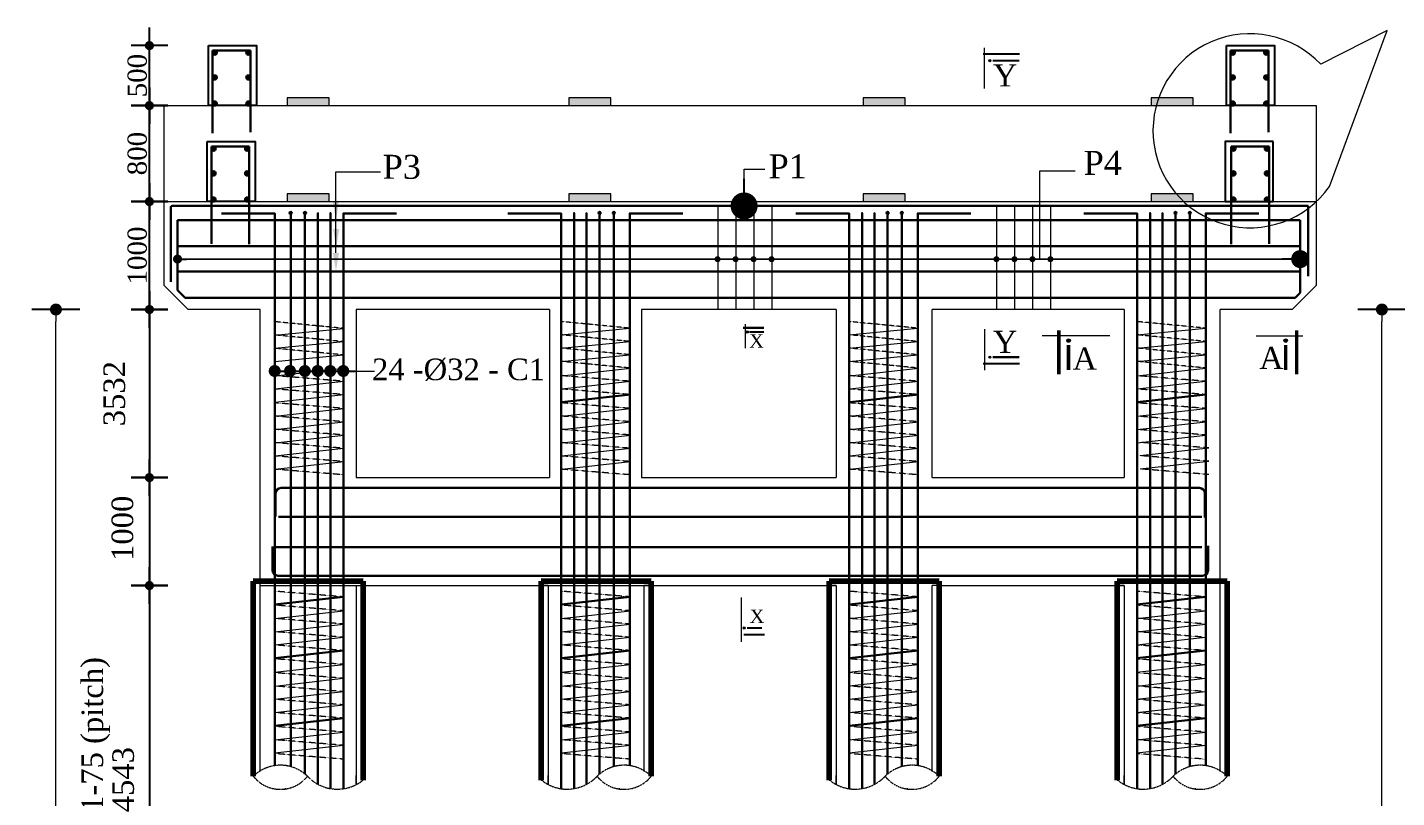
# Model space of a CAD drawing. Header units: millimetres. Extents: x -452357 to 35267, y 81803 to 461763.
# Drawn here: x -119434 to -108024, y 216431 to 222852 of the extents above; entities that cross this region are included whole.
import ezdxf

# ---------------------------------------------------------------- set-up
doc = ezdxf.new("R2010")
doc.units = ezdxf.units.MM
doc.header["$PDMODE"] = 2
doc.linetypes.add('DASHED', pattern=[0.75, 0.5, -0.25])
doc.linetypes.add('DASHEDX2', pattern=[38.1, 25.4, -12.7])
doc.layers.get('Defpoints').update_dxf_attribs({"lineweight": 13})
for name, color, linetype, lineweight in [('Ber', 12, 'Continuous', 30), ('Binder', 136, 'Continuous', 15), ('dim', 96, 'Continuous', 25), ('Dimision', 96, 'Continuous', 18), ('hatch', 65, 'Continuous', 15), ('Hatching', 65, 'Continuous', 20), ('Pile', 11, 'Continuous', 15), ('Reinf.', 12, 'Continuous', 30), ('Text', 7, 'Continuous', 15)]:
    doc.layers.add(name, color=color, linetype=linetype, lineweight=lineweight)
doc.layers.add('Pire Line', color=11, linetype='Continuous')
doc.styles.get("Standard").update_dxf_attribs({"font": 'times.ttf'})
doc.dimstyles.new('ISO-25', dxfattribs={"dimtxt": 175, "dimasz": 100, "dimexe": 65, "dimexo": 115.625, "dimgap": 40, "dimtad": 1, "dimtoh": 1, "dimdec": 0, "dimtxsty": 'Standard', "dimblk": 'DOT', "dimcen": 300, "dimclrd": 256, "dimclre": 256, "dimclrt": 256, "dimadec": 0, "dimazin": 0, "dimtfac": 1, "dimtdec": 0, "dimtix": 1, "dimtmove": 0, "dimatfit": 3, "dimldrblk": 'DOT', "dimfxl": 75, "dimlwd": -1, "dimarcsym": 0})
doc.dimstyles.new('ISO-70', dxfattribs={"dimscale": 0, "dimtxt": 70, "dimasz": 0.75, "dimexe": 35, "dimexo": 35, "dimgap": 20, "dimtad": 1, "dimdec": 0, "dimlfac": -1, "dimzin": 1, "dimdsep": 46, "dimtxsty": 'Standard', "dimblk": 'DIM', "dimcen": 60, "dimclrd": 256, "dimclre": 256, "dimclrt": 256, "dimadec": 0, "dimazin": 0, "dimtfac": 1, "dimtdec": 0, "dimtix": 1, "dimtofl": 0, "dimtmove": 0, "dimatfit": 3, "dimldrblk": 'DOT', "dimfxl": 35, "dimfxlon": 1, "dimtolj": 1, "dimlwd": -1, "dimarcsym": 0})

# ---------------------------------------------------------------- blocks, each defined once
blk = doc.blocks.new('DIM')
at = {"layer": 'dim'}
for p, q in [((0, -101.4), (0, 101.4)), ((-101.4, 0), (101.4, 0))]:
    blk.add_line(p, q, dxfattribs=at)
at = {"layer": 'dim', "const_width": 25.4}
blk.add_lwpolyline([(-12.7, 0, 1), (12.7, 0, 1)], format="xyb", close=True, dxfattribs=at)
blk = doc.blocks.new('*D203')
at = {"layer": 'Defpoints', "color": 0, "ltscale": 30, "transparency": 16777216}
for p in [(-117493, 220500), (-118417, 219099), (-113706, 219099)]:
    blk.add_point(p, dxfattribs=at)
at = {"layer": 'dim', "lineweight": -2, "ltscale": 30, "transparency": 16777216}
for p, q in [((-118382, 220500), (-118452, 220500)), ((-118382, 219099), (-118452, 219099))]:
    blk.add_line(p, q, dxfattribs=at)
at = {"layer": 'dim', "ltscale": 30, "transparency": 16777216}
blk.add_line((-118417, 220499), (-118417, 219100), dxfattribs=at)
at = {"layer": 'dim', "ltscale": 30, "transparency": 16777216, "xscale": 1.5, "yscale": 1.5, "zscale": 1.5}
for p, rotation in [((-118417, 220500), 90), ((-118417, 219099), 270)]:
    blk.add_blockref('DIM', p, dxfattribs=dict(at, rotation=rotation))
at = {"layer": 'dim', "ltscale": 30, "transparency": 16777216, "insert": (-118709, 219799), "char_height": 160, "attachment_point": 5, "rotation": 90}
blk.add_mtext('\\A1;{\\H1.125x;3532}', dxfattribs=at)
blk = doc.blocks.new('_Dot')
at = {"color": 0, "linetype": 'ByBlock', "lineweight": -2}
blk.add_line((-0.5, 0), (-1, 0), dxfattribs=at)
at = {"color": 0, "linetype": 'ByBlock', "const_width": 0.5}
blk.add_lwpolyline([(-0.25, 0, 1), (0.25, 0, 1)], format="xyb", close=True, dxfattribs=at)
blk = doc.blocks.new('*D204')
at = {"layer": 'Defpoints', "color": 0, "ltscale": 30, "transparency": 16777216}
for p in [(-118265, 218199), (-118417, 215008), (-116922, 215008)]:
    blk.add_point(p, dxfattribs=at)
at = {"layer": 'dim', "lineweight": -2, "ltscale": 30, "transparency": 16777216}
for p, q in [((-118382, 218199), (-118452, 218199)), ((-118382, 215008), (-118452, 215008))]:
    blk.add_line(p, q, dxfattribs=at)
at = {"layer": 'dim', "ltscale": 30, "transparency": 16777216}
blk.add_line((-118417, 218197), (-118417, 215009), dxfattribs=at)
at = {"layer": 'dim', "ltscale": 30, "transparency": 16777216, "xscale": 1.5, "yscale": 1.5, "zscale": 1.5}
for p, rotation in [((-118417, 218199), 90), ((-118417, 215008), 270)]:
    blk.add_blockref('DIM', p, dxfattribs=dict(at, rotation=rotation))
at = {"layer": 'dim', "ltscale": 30, "transparency": 16777216, "insert": (-118635, 216581), "char_height": 160, "attachment_point": 5, "rotation": 90}
blk.add_mtext('\\A1;{\\H1.125x;4543}', dxfattribs=at)
blk = doc.blocks.new('*D305')
at = {"layer": 'Defpoints', "color": 0, "ltscale": 30, "transparency": 16777216}
for p in [(-116693, 219099), (-118417, 218199), (-116895, 218199)]:
    blk.add_point(p, dxfattribs=at)
at = {"layer": 'dim', "lineweight": -2, "ltscale": 30, "transparency": 16777216}
for p, q in [((-118382, 219099), (-118452, 219099)), ((-118382, 218199), (-118452, 218199))]:
    blk.add_line(p, q, dxfattribs=at)
at = {"layer": 'dim', "ltscale": 30, "transparency": 16777216}
blk.add_line((-118417, 219097), (-118417, 218200), dxfattribs=at)
at = {"layer": 'dim', "ltscale": 30, "transparency": 16777216, "xscale": 1.5, "yscale": 1.5, "zscale": 1.5}
for p, rotation in [((-118417, 219099), 90), ((-118417, 218199), 270)]:
    blk.add_blockref('DIM', p, dxfattribs=dict(at, rotation=rotation))
at = {"layer": 'dim', "ltscale": 30, "transparency": 16777216, "insert": (-118641, 218676), "char_height": 160, "attachment_point": 5, "rotation": 90}
blk.add_mtext('\\A1;{\\H1.125x;1000}', dxfattribs=at)
blk = doc.blocks.new('*D306')
at = {"layer": 'Defpoints', "color": 0, "ltscale": 3, "transparency": 16777216}
for p in [(-118417, 221400), (-118293, 221400), (-117493, 220500)]:
    blk.add_point(p, dxfattribs=at)
at = {"layer": 'dim', "lineweight": -2, "ltscale": 3, "transparency": 16777216}
for p, q in [((-118382, 221400), (-118452, 221400)), ((-118382, 220500), (-118452, 220500))]:
    blk.add_line(p, q, dxfattribs=at)
at = {"layer": 'dim', "ltscale": 3, "transparency": 16777216}
blk.add_line((-118417, 220502), (-118417, 221399), dxfattribs=at)
at = {"layer": 'dim', "ltscale": 3, "transparency": 16777216, "xscale": 1.5, "yscale": 1.5, "zscale": 1.5}
for p, rotation in [((-118417, 221400), 90), ((-118417, 220500), 270)]:
    blk.add_blockref('DIM', p, dxfattribs=dict(at, rotation=rotation))
at = {"layer": 'dim', "ltscale": 3, "transparency": 16777216, "insert": (-118518, 220950), "char_height": 160, "attachment_point": 5, "rotation": 90}
blk.add_mtext('\\A1;1000', dxfattribs=at)
blk = doc.blocks.new('*D307')
at = {"layer": 'Defpoints', "color": 0, "ltscale": 3, "transparency": 16777216}
for p in [(-118417, 222200), (-118293, 222200), (-118293, 221400)]:
    blk.add_point(p, dxfattribs=at)
at = {"layer": 'dim', "lineweight": -2, "ltscale": 3, "transparency": 16777216}
for p, q in [((-118382, 222200), (-118452, 222200)), ((-118382, 221400), (-118452, 221400))]:
    blk.add_line(p, q, dxfattribs=at)
at = {"layer": 'dim', "ltscale": 3, "transparency": 16777216}
blk.add_line((-118417, 221402), (-118417, 222199), dxfattribs=at)
at = {"layer": 'dim', "ltscale": 3, "transparency": 16777216, "xscale": 1.5, "yscale": 1.5, "zscale": 1.5}
for p, rotation in [((-118417, 222200), 90), ((-118417, 221400), 270)]:
    blk.add_blockref('DIM', p, dxfattribs=dict(at, rotation=rotation))
at = {"layer": 'dim', "ltscale": 3, "transparency": 16777216, "insert": (-118518, 221800), "char_height": 160, "attachment_point": 5, "rotation": 90}
blk.add_mtext('\\A1;800', dxfattribs=at)
blk = doc.blocks.new('*D308')
at = {"layer": 'Defpoints', "color": 0, "ltscale": 3, "transparency": 16777216}
for p in [(-118417, 222700), (-117925, 222700), (-118293, 222200)]:
    blk.add_point(p, dxfattribs=at)
at = {"layer": 'dim', "lineweight": -2, "ltscale": 3, "transparency": 16777216}
for p, q in [((-118382, 222700), (-118452, 222700)), ((-118382, 222200), (-118452, 222200))]:
    blk.add_line(p, q, dxfattribs=at)
at = {"layer": 'dim', "ltscale": 3, "transparency": 16777216}
blk.add_line((-118417, 222202), (-118417, 222698), dxfattribs=at)
at = {"layer": 'dim', "ltscale": 3, "transparency": 16777216, "xscale": 1.5, "yscale": 1.5, "zscale": 1.5}
for p, rotation in [((-118417, 222700), 90), ((-118417, 222200), 270)]:
    blk.add_blockref('DIM', p, dxfattribs=dict(at, rotation=rotation))
at = {"layer": 'dim', "ltscale": 3, "transparency": 16777216, "insert": (-118518, 222450), "char_height": 160, "attachment_point": 5, "rotation": 90}
blk.add_mtext('\\A1;500', dxfattribs=at)
blk = doc.blocks.new('*D309')
at = {"layer": 'Defpoints', "color": 0, "ltscale": 3, "transparency": 16777216}
for p in [(-119196, 220500), (-118601, 220500), (-118265, 202777)]:
    blk.add_point(p, dxfattribs=at)
at = {"layer": 'Dimision', "lineweight": -2, "ltscale": 3, "transparency": 16777216}
for p, q in [((-118996, 220500), (-119396, 220500)), ((-118996, 202777), (-119396, 202777))]:
    blk.add_line(p, q, dxfattribs=at)
at = {"layer": 'Dimision', "ltscale": 3, "transparency": 16777216}
blk.add_line((-119196, 202877), (-119196, 220400), dxfattribs=at)
at = {"layer": 'Dimision', "ltscale": 3, "transparency": 16777216, "xscale": 100, "yscale": 100, "zscale": 100}
for p, rotation in [((-119196, 220500), 90), ((-119196, 202777), 270)]:
    blk.add_blockref('_Dot', p, dxfattribs=dict(at, rotation=rotation))
at = {"layer": 'Dimision', "ltscale": 3, "transparency": 16777216, "insert": (-119322, 211639), "char_height": 170, "attachment_point": 5, "rotation": 90}
blk.add_mtext('43775', dxfattribs=at)
blk = doc.blocks.new('*D310')
at = {"layer": 'Defpoints', "color": 0, "ltscale": 3, "transparency": 16777216}
for p in [(-107367, 221399), (-107118, 221399), (-108418, 220499)]:
    blk.add_point(p, dxfattribs=at)
at = {"layer": 'dim', "lineweight": -2, "ltscale": 3, "transparency": 16777216}
for p, q in [((-107332, 221399), (-107402, 221399)), ((-107402, 220499), (-107332, 220499))]:
    blk.add_line(p, q, dxfattribs=at)
at = {"layer": 'dim', "ltscale": 3, "transparency": 16777216}
blk.add_line((-107367, 220500), (-107367, 221397), dxfattribs=at)
at = {"layer": 'dim', "ltscale": 3, "transparency": 16777216, "xscale": 1.5, "yscale": 1.5, "zscale": 1.5}
for p, rotation in [((-107367, 221399), 90), ((-107367, 220499), 270)]:
    blk.add_blockref('DIM', p, dxfattribs=dict(at, rotation=rotation))
at = {"layer": 'dim', "ltscale": 3, "transparency": 16777216, "insert": (-107468, 220949), "char_height": 160, "attachment_point": 5, "rotation": 90}
blk.add_mtext('\\A1;1000', dxfattribs=at)
blk = doc.blocks.new('*D313')
at = {"layer": 'Defpoints', "color": 0, "ltscale": 3, "transparency": 16777216}
for p in [(-108146, 220500), (-107552, 220500), (-107215, 202777)]:
    blk.add_point(p, dxfattribs=at)
at = {"layer": 'Dimision', "lineweight": -2, "ltscale": 3, "transparency": 16777216}
for p, q in [((-107946, 220500), (-108346, 220500)), ((-107946, 202777), (-108346, 202777))]:
    blk.add_line(p, q, dxfattribs=at)
at = {"layer": 'Dimision', "ltscale": 3, "transparency": 16777216}
blk.add_line((-108146, 202877), (-108146, 220400), dxfattribs=at)
at = {"layer": 'Dimision', "ltscale": 3, "transparency": 16777216, "xscale": 100, "yscale": 100, "zscale": 100}
for p, rotation in [((-108146, 220500), 90), ((-108146, 202777), 270)]:
    blk.add_blockref('_Dot', p, dxfattribs=dict(at, rotation=rotation))
at = {"layer": 'Dimision', "ltscale": 3, "transparency": 16777216, "insert": (-108273, 211639), "char_height": 170, "attachment_point": 5, "rotation": 90}
blk.add_mtext('43775', dxfattribs=at)

msp = doc.modelspace()

# ---------------------------------------------------------------- hatches: boundary and pattern name
at = {"layer": 'Hatching', "ltscale": 3}
h = msp.add_hatch(color=256, dxfattribs=at)
h.paths.add_polyline_path([(-116918.2, 222265.3), (-117093.2, 222265.3), (-117093.2, 222200.3), (-116918.2, 222200.3)])
h.paths.add_polyline_path([(-117093.2, 222265.3), (-117268.2, 222265.3), (-117268.2, 222200.3), (-117093.2, 222200.3)])
h = msp.add_hatch(color=256, dxfattribs=at)
h.paths.add_polyline_path([(-114571.5, 222265.3), (-114746.5, 222265.3), (-114746.5, 222200.3), (-114571.5, 222200.3)])
h.paths.add_polyline_path([(-114746.5, 222265.3), (-114921.5, 222265.3), (-114921.5, 222200.3), (-114746.5, 222200.3)])
h = msp.add_hatch(color=256, dxfattribs=at)
h.paths.add_polyline_path([(-112118.2, 222265.3), (-112293.2, 222265.3), (-112293.2, 222200.3), (-112118.2, 222200.3)])
h.paths.add_polyline_path([(-112293.2, 222265.3), (-112468.2, 222265.3), (-112468.2, 222200.3), (-112293.2, 222200.3)])
h = msp.add_hatch(color=256, dxfattribs=at)
h.paths.add_polyline_path([(-109718.2, 222265.3), (-109893.2, 222265.3), (-109893.2, 222200.3), (-109718.2, 222200.3)])
h.paths.add_polyline_path([(-109893.2, 222265.3), (-110068.2, 222265.3), (-110068.2, 222200.3), (-109893.2, 222200.3)])
h = msp.add_hatch(color=256, dxfattribs=at)
h.paths.add_polyline_path([(-116918.2, 221465.3), (-117093.2, 221465.3), (-117093.2, 221400.3), (-116918.2, 221400.3)])
h.paths.add_polyline_path([(-117093.2, 221465.3), (-117268.2, 221465.3), (-117268.2, 221400.3), (-117093.2, 221400.3)])
h = msp.add_hatch(color=256, dxfattribs=at)
h.paths.add_polyline_path([(-114571.5, 221465.3), (-114746.5, 221465.3), (-114746.5, 221400.3), (-114571.5, 221400.3)])
h.paths.add_polyline_path([(-114746.5, 221465.3), (-114921.5, 221465.3), (-114921.5, 221400.3), (-114746.5, 221400.3)])
h = msp.add_hatch(color=256, dxfattribs=at)
h.paths.add_polyline_path([(-112118.2, 221465.3), (-112293.2, 221465.3), (-112293.2, 221400.3), (-112118.2, 221400.3)])
h.paths.add_polyline_path([(-112293.2, 221465.3), (-112468.2, 221465.3), (-112468.2, 221400.3), (-112293.2, 221400.3)])
h = msp.add_hatch(color=256, dxfattribs=at)
h.paths.add_polyline_path([(-109718.2, 221465.3), (-109893.2, 221465.3), (-109893.2, 221400.3), (-109718.2, 221400.3)])
h.paths.add_polyline_path([(-109893.2, 221465.3), (-110068.2, 221465.3), (-110068.2, 221400.3), (-109893.2, 221400.3)])
at = {"layer": 'Reinf.', "ltscale": 5}
h = msp.add_hatch(color=256, dxfattribs=at)
edge = h.paths.add_edge_path()
edge.add_arc((-117872.4, 222641.7), 17.6, 0, 360)
h = msp.add_hatch(color=256, dxfattribs=at)
edge = h.paths.add_edge_path()
edge.add_arc((-117593.1, 222641.7), 17.6, 180, 540, ccw=False)
h = msp.add_hatch(color=256, dxfattribs=at)
edge = h.paths.add_edge_path()
edge.add_arc((-109389.3, 222641.7), 17.6, 0, 360)
h = msp.add_hatch(color=256, dxfattribs=at)
edge = h.paths.add_edge_path()
edge.add_arc((-109109.9, 222641.7), 17.6, 180, 540, ccw=False)
h = msp.add_hatch(color=256, dxfattribs=at)
edge = h.paths.add_edge_path()
edge.add_arc((-117872.4, 222434.6), 17.6, 0, 360)
h = msp.add_hatch(color=256, dxfattribs=at)
edge = h.paths.add_edge_path()
edge.add_arc((-117593.1, 222434.6), 17.6, 180, 540, ccw=False)
h = msp.add_hatch(color=256, dxfattribs=at)
edge = h.paths.add_edge_path()
edge.add_arc((-109389.3, 222434.6), 17.6, 0, 360)
h = msp.add_hatch(color=256, dxfattribs=at)
edge = h.paths.add_edge_path()
edge.add_arc((-109109.9, 222434.6), 17.6, 180, 540, ccw=False)
h = msp.add_hatch(color=256, dxfattribs=at)
edge = h.paths.add_edge_path()
edge.add_arc((-117872.4, 222217.1), 17.6, 0, 360)
h = msp.add_hatch(color=256, dxfattribs=at)
edge = h.paths.add_edge_path()
edge.add_arc((-117593.1, 222217.1), 17.6, 180, 540, ccw=False)
h = msp.add_hatch(color=256, dxfattribs=at)
edge = h.paths.add_edge_path()
edge.add_arc((-109389.3, 222217.1), 17.6, 0, 360)
h = msp.add_hatch(color=256, dxfattribs=at)
edge = h.paths.add_edge_path()
edge.add_arc((-109109.9, 222217.1), 17.6, 180, 540, ccw=False)
h = msp.add_hatch(color=256, dxfattribs=at)
edge = h.paths.add_edge_path()
edge.add_arc((-117882.1, 221841.7), 17.6, 0, 360)
h = msp.add_hatch(color=256, dxfattribs=at)
edge = h.paths.add_edge_path()
edge.add_arc((-117602.8, 221841.7), 17.6, 180, 540, ccw=False)
h = msp.add_hatch(color=256, dxfattribs=at)
edge = h.paths.add_edge_path()
edge.add_arc((-109383.6, 221841.7), 17.6, 0, 360)
h = msp.add_hatch(color=256, dxfattribs=at)
edge = h.paths.add_edge_path()
edge.add_arc((-109104.3, 221841.7), 17.6, 180, 540, ccw=False)
h = msp.add_hatch(color=256, dxfattribs=at)
edge = h.paths.add_edge_path()
edge.add_arc((-117882.1, 221634.6), 17.6, 0, 360)
h = msp.add_hatch(color=256, dxfattribs=at)
edge = h.paths.add_edge_path()
edge.add_arc((-117602.8, 221634.6), 17.6, 180, 540, ccw=False)
h = msp.add_hatch(color=256, dxfattribs=at)
edge = h.paths.add_edge_path()
edge.add_arc((-109383.6, 221634.6), 17.6, 0, 360)
h = msp.add_hatch(color=256, dxfattribs=at)
edge = h.paths.add_edge_path()
edge.add_arc((-109104.3, 221634.6), 17.6, 180, 540, ccw=False)
h = msp.add_hatch(color=256, dxfattribs=at)
edge = h.paths.add_edge_path()
edge.add_arc((-117882.1, 221417.1), 17.6, 0, 360)
h = msp.add_hatch(color=256, dxfattribs=at)
edge = h.paths.add_edge_path()
edge.add_arc((-117602.8, 221417.1), 17.6, 180, 540, ccw=False)
h = msp.add_hatch(color=256, dxfattribs=at)
edge = h.paths.add_edge_path()
edge.add_arc((-109383.6, 221417.1), 17.6, 0, 360)
h = msp.add_hatch(color=256, dxfattribs=at)
edge = h.paths.add_edge_path()
edge.add_arc((-109104.3, 221417.1), 17.6, 180, 540, ccw=False)
for points in [[(-117248.3, 221304.5, 1), (-117230.6, 221304.5, 1)], [(-117129.7, 221304.5, 1), (-117112, 221304.5, 1)], [(-117020.4, 221303, 1), (-117002.7, 221303, 1)], [(-116917.6, 221304.5, 1), (-116899.9, 221304.5, 1)], [(-114868.8, 221304.5, -1), (-114886.5, 221304.5, -1)], [(-114766, 221303, -1), (-114783.7, 221303, -1)], [(-114656.7, 221304.5, -1), (-114674.4, 221304.5, -1)], [(-114538.1, 221304.5, -1), (-114555.8, 221304.5, -1)], [(-112468.8, 221304.5, -1), (-112486.5, 221304.5, -1)], [(-112366, 221303, -1), (-112383.7, 221303, -1)], [(-112256.7, 221304.5, -1), (-112274.4, 221304.5, -1)], [(-112138.1, 221304.5, -1), (-112155.8, 221304.5, -1)], [(-110068.8, 221304.5, -1), (-110086.5, 221304.5, -1)], [(-109966, 221303, -1), (-109983.7, 221303, -1)], [(-109856.7, 221304.5, -1), (-109874.4, 221304.5, -1)], [(-109738.1, 221304.5, -1), (-109755.8, 221304.5, -1)]]:
    msp.add_hatch(color=256, dxfattribs=at).paths.add_polyline_path(points)
at = {"layer": 'Text'}
for points in [[(-111404.2, 222574.9, 1), (-111422.2, 222574.9, 1)], [(-113426, 220313.2, 1), (-113444, 220313.2, 1)], [(-110757.3, 220225.7, -1), (-110757.3, 220255.3, -1)], [(-108947.8, 220225.7, 1), (-108947.8, 220255.3, 1)], [(-111404.2, 220102.9, -1), (-111422.2, 220102.9, -1)], [(-113451.5, 217845.1, -1), (-113469.5, 217845.1, -1)]]:
    msp.add_hatch(color=256, dxfattribs=at).paths.add_polyline_path(points)

# ---------------------------------------------------------------- linework, layer by layer
at = {"layer": 'Ber', "ltscale": 0.02}
for p, q in [((-117890.1, 222659.6), (-117890.1, 221971.1)), ((-117890.1, 222659.6), (-117575.4, 222659.6)), ((-117575.4, 222659.6), (-117575.4, 221978)), ((-109406.9, 222659.6), (-109406.9, 221971.1)), ((-109406.9, 222659.6), (-109092.3, 222659.6)), ((-109092.3, 222659.6), (-109092.3, 221978)), ((-117899.7, 221859.6), (-117899.7, 221047.6)), ((-117899.7, 221859.6), (-117585.1, 221859.6)), ((-117585.1, 221859.6), (-117585.1, 221044.1)), ((-109086.7, 221859.6), (-109401.3, 221859.6)), ((-109401.3, 221859.6), (-109401.3, 221044.1)), ((-109086.7, 221859.6), (-109086.7, 221047.6)), ((-108760.3, 221363.5), (-108760.3, 220778.2)), ((-118182.8, 220660.6), (-118182.8, 221244.6)), ((-108827.5, 221244.6), (-118182.8, 221244.6)), ((-108827.5, 220638.5), (-108827.5, 221244.6)), ((-108827.5, 221028.8), (-118182.8, 221028.8)), ((-108827.5, 220817.6), (-118179.8, 220817.6)), ((-118119.5, 220597.3), (-118182.8, 220660.6)), ((-108868.7, 220597.3), (-118119.5, 220597.3)), ((-108827.5, 220638.5), (-108868.7, 220597.3)), ((-117365.3, 218967.6), (-117365.3, 218773.4)), ((-109666.1, 219012.6), (-117320.3, 219012.6)), ((-109621.1, 218967.6), (-109621.1, 218767.3)), ((-109647.5, 218773.1), (-117340, 218773.1)), ((-117391.1, 218524.4), (-117391.1, 218325.8)), ((-109647.5, 218520.3), (-117372.8, 218520.3)), ((-109595.3, 218530.1), (-109595.3, 218325.8)), ((-109640.3, 218280.8), (-117346.1, 218280.8))]:
    msp.add_line(p, q, dxfattribs=at)
msp.add_lwpolyline([(-118238.5, 220730.7), (-118238.5, 221352.5, -0.4142136), (-118227.5, 221363.5), (-108760.3, 221363.5)], format="xyb", dxfattribs=at)
for centre, start, end in [((-117320.3, 218967.6), 90, 180), ((-109666.1, 218967.6), 0, 90), ((-117346.1, 218325.8), 180, 270), ((-109640.3, 218325.8), 270, 0)]:
    msp.add_arc(centre, 45, start, end, dxfattribs=at)
at = {"layer": 'Binder', "ltscale": 5}
for p, q in [((-113680.1, 221363.5), (-113680.1, 220500.3)), ((-113530.1, 221363.5), (-113530.1, 220500.3)), ((-113380.1, 221363.5), (-113380.1, 220500.3)), ((-113230.1, 221363.5), (-113230.1, 220500.3)), ((-111356.7, 221363.5), (-111356.7, 220500.3)), ((-111206.7, 221363.5), (-111206.7, 220500.3)), ((-111056.7, 221363.5), (-111056.7, 220500.3)), ((-110906.7, 221363.5), (-110906.7, 220500.3)), ((-117371.9, 220287.6), (-116800.1, 220342.9)), ((-114985.5, 220288.9), (-114413.8, 220344.2)), ((-112585.5, 220288.9), (-112013.8, 220344.2)), ((-110185.4, 220288.9), (-109613.6, 220344.2)), ((-117371.9, 220176.9), (-116800.1, 220232.3)), ((-114985.5, 220178.3), (-114413.8, 220233.6)), ((-112585.5, 220178.3), (-112013.8, 220233.6)), ((-110185.4, 220178.3), (-109613.6, 220233.6)), ((-117371.9, 220066.3), (-116800.1, 220121.6)), ((-114985.5, 220067.6), (-114413.8, 220122.9)), ((-112585.5, 220067.6), (-112013.8, 220122.9)), ((-110185.4, 220067.6), (-109613.6, 220122.9)), ((-117368.1, 219948.2), (-116796.4, 220012.3)), ((-114979.2, 219948.2), (-114407.4, 220012.3)), ((-112579.2, 219948.2), (-112007.4, 220012.3)), ((-110185.4, 219948.2), (-109613.6, 220012.3)), ((-117368.1, 219837.6), (-116796.4, 219901.6)), ((-114979.2, 219837.6), (-114407.4, 219901.6)), ((-112579.2, 219837.6), (-112007.4, 219901.6)), ((-110185.4, 219837.6), (-109613.6, 219901.6)), ((-117368.1, 219726.9), (-116796.4, 219791)), ((-114979.2, 219726.9), (-114407.4, 219791)), ((-112579.2, 219726.9), (-112007.4, 219791)), ((-110185.4, 219726.9), (-109613.6, 219791)), ((-117368.1, 219611.2), (-116796.4, 219675.2)), ((-114979.2, 219611.2), (-114407.4, 219675.2)), ((-112579.2, 219611.2), (-112007.4, 219675.2)), ((-110185.4, 219611.2), (-109613.6, 219675.2)), ((-117368.1, 219500.5), (-116796.4, 219564.5)), ((-114979.2, 219500.5), (-114407.4, 219564.5)), ((-112579.2, 219500.5), (-112007.4, 219564.5)), ((-110185.4, 219500.5), (-109613.6, 219564.5)), ((-117368.1, 219389.8), (-116796.4, 219453.9)), ((-114979.2, 219389.8), (-114407.4, 219453.9)), ((-112579.2, 219389.8), (-112007.4, 219453.9)), ((-110185.4, 219389.8), (-109613.6, 219453.9)), ((-117368.1, 219279.2), (-116796.4, 219343.2)), ((-114979.2, 219279.2), (-114407.4, 219343.2)), ((-112579.2, 219279.2), (-112007.4, 219343.2)), ((-110160.9, 219281.9), (-109589.2, 219346)), ((-117368.1, 219168.5), (-116796.4, 219232.6)), ((-114979.2, 219168.5), (-114407.4, 219232.6)), ((-112579.2, 219168.5), (-112007.4, 219232.6)), ((-110160.9, 219171.3), (-109589.2, 219235.3)), ((-117371.9, 218040.9), (-116800.1, 218104.9)), ((-114982.9, 218040.9), (-114411.2, 218104.9)), ((-112582.9, 218040.9), (-112011.2, 218104.9)), ((-110189.2, 218040.9), (-109617.4, 218104.9)), ((-117371.9, 217925.1), (-116800.1, 217989.1)), ((-114982.9, 217925.1), (-114411.2, 217989.1)), ((-112582.9, 217925.1), (-112011.2, 217989.1)), ((-110189.2, 217925.1), (-109617.4, 217989.1)), ((-117371.9, 217814.4), (-116800.1, 217878.5)), ((-114982.9, 217814.4), (-114411.2, 217878.5)), ((-112582.9, 217814.4), (-112011.2, 217878.5)), ((-110189.2, 217814.4), (-109617.4, 217878.5)), ((-117371.9, 217703.8), (-116800.1, 217767.8)), ((-114982.9, 217703.8), (-114411.2, 217767.8)), ((-112582.9, 217703.8), (-112011.2, 217767.8)), ((-110189.2, 217703.8), (-109617.4, 217767.8)), ((-117371.9, 217593.1), (-116800.1, 217657.2)), ((-114982.9, 217593.1), (-114411.2, 217657.2)), ((-112582.9, 217593.1), (-112011.2, 217657.2)), ((-110189.2, 217593.1), (-109617.4, 217657.2)), ((-117371.9, 217477.4), (-116800.1, 217541.4)), ((-114982.9, 217477.4), (-114411.2, 217541.4)), ((-112585.4, 217477.6), (-112013.6, 217541.6)), ((-110189.2, 217477.4), (-109617.4, 217541.4)), ((-117371.9, 217361.6), (-116800.1, 217425.7)), ((-114982.9, 217361.6), (-114411.2, 217425.7)), ((-112585.4, 217361.8), (-112013.6, 217425.9)), ((-110189.2, 217361.6), (-109617.4, 217425.7)), ((-117371.9, 217251), (-116800.1, 217315)), ((-114982.9, 217251), (-114411.2, 217315)), ((-112585.4, 217251.2), (-112013.6, 217315.2)), ((-110189.2, 217251), (-109617.4, 217315)), ((-117371.9, 217140.3), (-116800.1, 217204.4)), ((-114982.9, 217140.3), (-114411.2, 217204.4)), ((-112585.4, 217140.5), (-112013.6, 217204.6)), ((-110189.2, 217140.3), (-109617.4, 217204.4)), ((-117371.9, 217029.7), (-116800.1, 217093.7)), ((-114982.9, 217029.7), (-114411.2, 217093.7)), ((-112585.4, 217029.9), (-112013.6, 217093.9)), ((-110189.2, 217029.7), (-109617.4, 217093.7)), ((-117371.9, 216913.9), (-116800.1, 216977.9)), ((-114982.9, 216913.9), (-114411.2, 216977.9)), ((-112585.4, 216914.1), (-112013.6, 216978.1)), ((-110189.2, 216913.9), (-109617.4, 216977.9)), ((-117371.9, 216803.2), (-116800.1, 216867.3)), ((-114982.9, 216803.2), (-114411.2, 216867.3)), ((-112585.4, 216803.4), (-112013.6, 216867.5)), ((-110189.2, 216803.2), (-109617.4, 216867.3))]:
    msp.add_line(p, q, dxfattribs=at)
at = {"layer": 'Binder', "linetype": 'DASHEDX2', "ltscale": 0.007}
for p, q in [((-116800.1, 220342.9), (-117371.9, 220398.3)), ((-114413.8, 220344.2), (-114985.5, 220399.6)), ((-112013.8, 220344.2), (-112585.5, 220399.6)), ((-109613.6, 220344.2), (-110185.4, 220399.6)), ((-116800.1, 220232.3), (-117371.9, 220287.6)), ((-114413.8, 220233.6), (-114985.5, 220288.9)), ((-112013.8, 220233.6), (-112585.5, 220288.9)), ((-109613.6, 220233.6), (-110185.4, 220288.9)), ((-116800.1, 220121.6), (-117371.9, 220176.9)), ((-114413.8, 220122.9), (-114985.5, 220178.3)), ((-112013.8, 220122.9), (-112585.5, 220178.3)), ((-109613.6, 220122.9), (-110185.4, 220178.3)), ((-114413.8, 220012.3), (-114985.5, 220067.6)), ((-112013.8, 220012.3), (-112585.5, 220067.6)), ((-109613.6, 220012.3), (-110185.4, 220067.6)), ((-116796.4, 219901.6), (-117368.1, 219948.2)), ((-114407.4, 219901.6), (-114979.2, 219948.2)), ((-112007.4, 219901.6), (-112579.2, 219948.2)), ((-109613.6, 219901.6), (-110185.4, 219948.2)), ((-116796.4, 219791), (-117368.1, 219837.6)), ((-114407.4, 219791), (-114979.2, 219837.6)), ((-112007.4, 219791), (-112579.2, 219837.6)), ((-109613.6, 219791), (-110185.4, 219837.6)), ((-116796.4, 219675.2), (-117368.1, 219721.8)), ((-114407.4, 219675.2), (-114979.2, 219721.8)), ((-112007.4, 219675.2), (-112579.2, 219721.8)), ((-109613.6, 219675.2), (-110185.4, 219721.8)), ((-116796.4, 219564.5), (-117368.1, 219611.2)), ((-114407.4, 219564.5), (-114979.2, 219611.2)), ((-112007.4, 219564.5), (-112579.2, 219611.2)), ((-109613.6, 219564.5), (-110185.4, 219611.2)), ((-116796.4, 219453.9), (-117368.1, 219500.5)), ((-114407.4, 219453.9), (-114979.2, 219500.5)), ((-112007.4, 219453.9), (-112579.2, 219500.5)), ((-109613.6, 219453.9), (-110185.4, 219500.5)), ((-116796.4, 219343.2), (-117368.1, 219389.8)), ((-114407.4, 219343.2), (-114979.2, 219389.8)), ((-112007.4, 219343.2), (-112579.2, 219389.8)), ((-109589.2, 219346), (-110160.9, 219392.6)), ((-116796.4, 219232.6), (-117368.1, 219279.2)), ((-114407.4, 219232.6), (-114979.2, 219279.2)), ((-112007.4, 219232.6), (-112579.2, 219279.2)), ((-109589.2, 219235.3), (-110160.9, 219281.9)), ((-116796.4, 219121.9), (-117368.1, 219168.5)), ((-114407.4, 219121.9), (-114979.2, 219168.5)), ((-112007.4, 219121.9), (-112579.2, 219168.5)), ((-109589.2, 219124.7), (-110160.9, 219171.3)), ((-116800.1, 218104.9), (-117371.9, 218151.5)), ((-114411.2, 218104.9), (-114982.9, 218151.5)), ((-112011.2, 218104.9), (-112582.9, 218151.5)), ((-109617.4, 218104.9), (-110189.2, 218151.5)), ((-116800.1, 217989.1), (-117371.9, 218035.8)), ((-114411.2, 217989.1), (-114982.9, 218035.8)), ((-112011.2, 217989.1), (-112582.9, 218035.8)), ((-109617.4, 217989.1), (-110189.2, 218035.8)), ((-116800.1, 217878.5), (-117371.9, 217925.1)), ((-114411.2, 217878.5), (-114982.9, 217925.1)), ((-112011.2, 217878.5), (-112582.9, 217925.1)), ((-109617.4, 217878.5), (-110189.2, 217925.1)), ((-116800.1, 217767.8), (-117371.9, 217814.4)), ((-114411.2, 217767.8), (-114982.9, 217814.4)), ((-112011.2, 217767.8), (-112582.9, 217814.4)), ((-109617.4, 217767.8), (-110189.2, 217814.4)), ((-116800.1, 217657.2), (-117371.9, 217703.8)), ((-114411.2, 217657.2), (-114982.9, 217703.8)), ((-112011.2, 217657.2), (-112582.9, 217703.8)), ((-109617.4, 217657.2), (-110189.2, 217703.8)), ((-116800.1, 217541.4), (-117371.9, 217588)), ((-114411.2, 217541.4), (-114982.9, 217588)), ((-112011.2, 217541.4), (-112582.9, 217588)), ((-109617.4, 217541.4), (-110189.2, 217588)), ((-116800.1, 217425.7), (-117371.9, 217472.3)), ((-114411.2, 217425.7), (-114982.9, 217472.3)), ((-112013.6, 217425.9), (-112585.4, 217472.5)), ((-109617.4, 217425.7), (-110189.2, 217472.3)), ((-116800.1, 217315), (-117371.9, 217361.6)), ((-114411.2, 217315), (-114982.9, 217361.6)), ((-112013.6, 217315.2), (-112585.4, 217361.8)), ((-109617.4, 217315), (-110189.2, 217361.6)), ((-116800.1, 217204.4), (-117371.9, 217251)), ((-114411.2, 217204.4), (-114982.9, 217251)), ((-112013.6, 217204.6), (-112585.4, 217251.2)), ((-109617.4, 217204.4), (-110189.2, 217251)), ((-116800.1, 217093.7), (-117371.9, 217140.3)), ((-114411.2, 217093.7), (-114982.9, 217140.3)), ((-112013.6, 217093.9), (-112585.4, 217140.5)), ((-109617.4, 217093.7), (-110189.2, 217140.3)), ((-116800.1, 216977.9), (-117371.9, 217024.6)), ((-116800.1, 216867.3), (-117371.9, 216913.9)), ((-114411.2, 216977.9), (-114982.9, 217024.6)), ((-114411.2, 216867.3), (-114982.9, 216913.9)), ((-112013.6, 216978.1), (-112585.4, 217024.8)), ((-112013.6, 216867.5), (-112585.4, 216914.1)), ((-109617.4, 216977.9), (-110189.2, 217024.6)), ((-109617.4, 216867.3), (-110189.2, 216913.9)), ((-112013.6, 216751.7), (-112585.4, 216798.3)), ((-116800.1, 216751.5), (-117371.9, 216798.1)), ((-114411.2, 216751.5), (-114982.9, 216798.1)), ((-109617.4, 216751.5), (-110189.2, 216798.1))]:
    msp.add_line(p, q, dxfattribs=at)
at = {"layer": 'Dimision', "ltscale": 5}
for points in [[(-116862.5, 220971.4), (-116862.5, 221648.7), (-116490.1, 221648.7)], [(-116862.5, 221557.1), (-116862.5, 221648.7), (-116490.1, 221648.7)], [(-116862.5, 221351.3), (-116862.5, 221648.7), (-116490.1, 221648.7)], [(-110995.8, 220920.3), (-110995.8, 221657.1), (-110701.6, 221657.1)]]:
    msp.add_lwpolyline(points, dxfattribs=at)
at = {"layer": 'Dimision', "ltscale": 3, "const_width": 25}
for points in [[(-113694.5, 220919.7, 1), (-113669.5, 220919.7, 1)], [(-113544.5, 220919.7, 1), (-113519.5, 220919.7, 1)], [(-113394.5, 220919.7, 1), (-113369.5, 220919.7, 1)], [(-113244.5, 220919.6, 1), (-113219.5, 220919.6, 1)], [(-111371.2, 220919.7, 1), (-111346.2, 220919.7, 1)], [(-111221.2, 220919.7, 1), (-111196.2, 220919.7, 1)], [(-111071.2, 220919.7, 1), (-111046.2, 220919.7, 1)], [(-110921.2, 220919.6, 1), (-110896.2, 220919.6, 1)]]:
    msp.add_lwpolyline(points, format="xyb", close=True, dxfattribs=at)
at = {"layer": 'Dimision', "ltscale": 5}
for points in [[(-116836.9, 221398.2), (-116862.5, 221244.6), (-116888.2, 221398.3)], [(-116834.8, 221170.5), (-116860.5, 221016.6), (-116886.1, 221170.3)], [(-116836.9, 220971.5), (-116862.5, 220817.6), (-116888.2, 220971.3)]]:
    msp.add_solid(points, dxfattribs=at)
at = {"layer": 'hatch', "ltscale": 3}
for p, q in [((-108101, 222824.9), (-108655.6, 222544.5)), ((-108583.6, 221524.9), (-108101, 222824.9)), ((-116693.2, 219098.7), (-115083.4, 219098.7)), ((-114316.5, 219098.7), (-112693.2, 219098.7)), ((-111893.2, 219098.7), (-110293.2, 219098.7)), ((-117493.2, 218198.7), (-116693.2, 218198.7)), ((-117493.2, 218198.7), (-116693.2, 218198.7)), ((-116693.2, 218198.7), (-112693.2, 218198.7)), ((-115093.2, 218198.7), (-115151.2, 218198.7)), ((-114235.2, 218198.7), (-114293.2, 218198.7)), ((-112693.2, 218198.7), (-112751.2, 218198.7)), ((-111835.2, 218198.7), (-111893.2, 218198.7)), ((-111835.2, 218198.7), (-110351.2, 218198.7)), ((-110293.2, 218198.7), (-110351.2, 218198.7)), ((-110351.2, 218198.7), (-110293.2, 218198.7))]:
    msp.add_line(p, q, dxfattribs=at)
at = {"layer": 'hatch', "lineweight": 80, "ltscale": 3}
for p, q in [((-117551.2, 218234.9), (-117551.2, 216609.1)), ((-116635.2, 218234.9), (-117551.2, 218234.9)), ((-116635.2, 218234.9), (-116635.2, 217511.4)), ((-115151.2, 218234.9), (-115151.2, 217511.4)), ((-114235.2, 218234.9), (-115151.2, 218234.9)), ((-114235.2, 218234.9), (-114235.2, 217511.4)), ((-112751.2, 218234.9), (-112751.2, 217511.4)), ((-111835.2, 218234.9), (-112751.2, 218234.9)), ((-111835.2, 218234.9), (-111835.2, 217511.4)), ((-110351.2, 218234.9), (-110351.2, 217511.4)), ((-109435.2, 218234.9), (-110351.2, 218234.9)), ((-109435.2, 218234.9), (-109435.2, 217511.4)), ((-116635.2, 217511.4), (-116635.2, 216578)), ((-115151.2, 217511.4), (-115151.2, 216578)), ((-114235.2, 217511.4), (-114235.2, 216609.1)), ((-112751.2, 217511.4), (-112751.2, 216578)), ((-111835.2, 217511.4), (-111835.2, 216609.1)), ((-110351.2, 217511.4), (-110351.2, 216578)), ((-109435.2, 217511.4), (-109435.2, 216609.1))]:
    msp.add_line(p, q, dxfattribs=at)
at = {"layer": 'hatch', "ltscale": 3}
msp.add_arc((-109245, 221990.5), 808.8, 43.22678, 324.84959, dxfattribs=at)
at = {"layer": 'Hatching', "ltscale": 3}
for p, q in [((-118293.2, 220700.3), (-118293.2, 222200.3)), ((-118293.2, 222200.3), (-108693.2, 222200.3)), ((-108693.2, 222200.3), (-108693.2, 220700.3)), ((-118293.2, 221400.3), (-108693.2, 221400.3)), ((-118093.2, 220500.3), (-118293.2, 220700.3)), ((-108893.2, 220500.3), (-108693.2, 220700.3)), ((-117493.2, 220500.3), (-118093.2, 220500.3)), ((-116693.2, 220500.3), (-116693.2, 219873.6)), ((-115083.4, 220500.3), (-116693.2, 220500.3)), ((-115083.4, 220500.3), (-115083.4, 219098.7)), ((-112693.2, 220500.3), (-114316.5, 220500.3)), ((-114316.5, 220500.3), (-114316.5, 219098.7)), ((-112693.2, 220500.3), (-112693.2, 219873.6)), ((-110293.2, 220500.3), (-111893.2, 220500.3)), ((-110293.2, 220500.3), (-110293.2, 219873.6)), ((-108893.2, 220500.3), (-109493.2, 220500.3)), ((-116693.2, 219873.6), (-116693.2, 219098.7)), ((-112693.2, 219873.6), (-112693.2, 219098.7)), ((-110293.2, 219873.6), (-110293.2, 219098.7)), ((-116693.2, 218198.7), (-116693.2, 217511.4)), ((-115093.2, 218198.7), (-115093.2, 217511.4)), ((-112693.2, 218198.7), (-112693.2, 217511.4)), ((-110293.2, 218198.7), (-110293.2, 217511.4)), ((-116693.2, 217511.4), (-116693.2, 216540)), ((-115093.2, 217511.4), (-115093.2, 216540)), ((-112693.2, 217511.4), (-112693.2, 216540)), ((-110293.2, 217511.4), (-110293.2, 216540)), ((-117284.7, 216508.8), (-117284.7, 216508.6)), ((-114501.7, 216508.8), (-114501.7, 216508.6)), ((-112101.7, 216508.8), (-112101.7, 216508.6)), ((-109701.7, 216508.8), (-109701.7, 216508.6))]:
    msp.add_line(p, q, dxfattribs=at)
for points in [[(-116918.2, 222265.3), (-117268.2, 222265.3), (-117268.2, 222200.3), (-116918.2, 222200.3)], [(-114571.5, 222265.3), (-114921.5, 222265.3), (-114921.5, 222200.3), (-114571.5, 222200.3)], [(-112118.2, 222265.3), (-112468.2, 222265.3), (-112468.2, 222200.3), (-112118.2, 222200.3)], [(-109718.2, 222265.3), (-110068.2, 222265.3), (-110068.2, 222200.3), (-109718.2, 222200.3)], [(-116918.2, 221465.3), (-117268.2, 221465.3), (-117268.2, 221400.3), (-116918.2, 221400.3)], [(-114571.5, 221465.3), (-114921.5, 221465.3), (-114921.5, 221400.3), (-114571.5, 221400.3)], [(-112118.2, 221465.3), (-112468.2, 221465.3), (-112468.2, 221400.3), (-112118.2, 221400.3)], [(-109718.2, 221465.3), (-110068.2, 221465.3), (-110068.2, 221400.3), (-109718.2, 221400.3)]]:
    msp.add_lwpolyline(points, close=True, dxfattribs=at)
for points in [[(-117493.2, 217511.4), (-117493.2, 220500.3)], [(-111893.2, 219098.7), (-111893.2, 220500.3)], [(-109493.2, 217511.4), (-109493.2, 220500.3)], [(-114293.2, 217511.4), (-114293.2, 218198.7)], [(-111893.2, 217511.4), (-111893.2, 218198.7)], [(-117493.2, 216649.8), (-117493.2, 217511.4)], [(-114293.2, 216649.8), (-114293.2, 217511.4)], [(-111893.2, 216649.8), (-111893.2, 217511.4)], [(-109493.2, 216649.8), (-109493.2, 217511.4)], [(-116693.2, 216540), (-116693.2, 216616.9)], [(-115093.2, 216540), (-115093.2, 216616.9)], [(-112693.2, 216540), (-112693.2, 216616.9)], [(-110293.2, 216540), (-110293.2, 216616.9)]]:
    msp.add_lwpolyline(points, dxfattribs=at)
at = {"layer": 'Pile', "linetype": 'DASHED', "ltscale": 5}
for points in [[(-116635.2, 216578, -0.3921975), (-117099.8, 216609.1, 0.4073852), (-117551.2, 216609.1, 0.4820516), (-117099.8, 216609.1)], [(-115151.2, 216578, 0.3921975), (-114686.6, 216609.1, -0.4073852), (-114235.2, 216609.1, -0.4820516), (-114686.6, 216609.1)], [(-112751.2, 216578, 0.3921975), (-112286.6, 216609.1, -0.4073852), (-111835.2, 216609.1, -0.4820516), (-112286.6, 216609.1)], [(-110351.2, 216578, 0.3921975), (-109886.6, 216609.1, -0.4073852), (-109435.2, 216609.1, -0.4820516), (-109886.6, 216609.1)]]:
    msp.add_lwpolyline(points, format="xyb", dxfattribs=at)
at = {"layer": 'Pire Line', "ltscale": 5}
for points in [[(-117925.2, 222699.9), (-117525, 222699.9), (-117525, 222200.3), (-117925.2, 222200.3)], [(-109442, 222699.9), (-109041.9, 222699.9), (-109041.9, 222200.3), (-109442, 222200.3)], [(-117934.8, 221899.9), (-117534.7, 221899.9), (-117534.7, 221400.3), (-117934.8, 221400.3)], [(-109051.6, 221899.9), (-109451.7, 221899.9), (-109451.7, 221400.3), (-109051.6, 221400.3)]]:
    msp.add_lwpolyline(points, close=True, dxfattribs=at)
at = {"layer": 'Reinf.', "ltscale": 5}
for p, q in [((-117239.5, 216689.4), (-117239.5, 221304.5)), ((-117120.9, 216627.9), (-117120.9, 221304.5)), ((-117012.4, 216542.2), (-117012.4, 221304.5)), ((-116907.9, 216506.5), (-116907.9, 221304.5)), ((-114878.5, 216506.5), (-114878.5, 221304.5)), ((-114774, 216542.2), (-114774, 221304.5)), ((-114665.5, 216627.9), (-114665.5, 221304.5)), ((-114546.9, 216689.4), (-114546.9, 221304.5)), ((-112478.5, 216506.5), (-112478.5, 221304.5)), ((-112374, 216542.2), (-112374, 221304.5)), ((-112265.5, 216627.9), (-112265.5, 221304.5)), ((-112146.9, 216689.4), (-112146.9, 221304.5)), ((-110078.5, 216506.5), (-110078.5, 221304.5)), ((-109974, 216542.2), (-109974, 221304.5)), ((-109865.5, 216627.9), (-109865.5, 221304.5)), ((-109746.9, 216689.4), (-109746.9, 221304.5)), ((-114979.2, 219726.9), (-114407.4, 219791)), ((-112579.2, 219726.9), (-112007.4, 219791)), ((-110185.4, 219726.9), (-109613.6, 219791)), ((-117371.9, 218040.9), (-116800.1, 218104.9)), ((-114982.9, 218040.9), (-114411.2, 218104.9)), ((-112582.9, 218040.9), (-112011.2, 218104.9)), ((-110189.2, 218040.9), (-109617.4, 218104.9)), ((-117371.9, 217593.1), (-116800.1, 217657.2)), ((-114982.9, 217593.1), (-114411.2, 217657.2)), ((-112582.9, 217593.1), (-112011.2, 217657.2)), ((-110189.2, 217593.1), (-109617.4, 217657.2)), ((-117371.9, 217029.7), (-116800.1, 217093.7)), ((-114982.9, 217029.7), (-114411.2, 217093.7)), ((-112585.4, 217029.9), (-112013.6, 217093.9)), ((-110189.2, 217029.7), (-109617.4, 217093.7))]:
    msp.add_line(p, q, dxfattribs=at)
for points in [[(-117372.8, 216697.6), (-117372.8, 221301.7), (-117815.1, 221301.7)], [(-116800.1, 216505.4), (-116800.1, 221301.7), (-116356.9, 221301.7)], [(-114986.3, 216505.4), (-114986.3, 221301.7), (-115429.5, 221301.7)], [(-114413.6, 216697.6), (-114413.6, 221301.7), (-113971.3, 221301.7)], [(-112586.3, 216505.4), (-112586.3, 221301.7), (-113029.5, 221301.7)], [(-112013.6, 216697.6), (-112013.6, 221301.7), (-111571.3, 221301.7)], [(-110186.3, 216505.4), (-110186.3, 221301.7), (-110629.5, 221301.7)], [(-109613.6, 216697.6), (-109613.6, 221301.7), (-109171.3, 221301.7)]]:
    msp.add_lwpolyline(points, dxfattribs=at)
for centre, radius in [((-117872.4, 222641.7), 17.6), ((-117593.1, 222641.7), 17.6), ((-109389.3, 222641.7), 17.6), ((-109109.9, 222641.7), 17.6), ((-117872.4, 222434.6), 17.6), ((-117593.1, 222434.6), 17.6), ((-109389.3, 222434.6), 17.6), ((-109109.9, 222434.6), 17.6), ((-117872.4, 222217.1), 17.6), ((-117593.1, 222217.1), 17.6), ((-109389.3, 222217.1), 17.6), ((-109109.9, 222217.1), 17.6), ((-117882.1, 221841.7), 17.6), ((-117602.8, 221841.7), 17.6), ((-109383.6, 221841.7), 17.6), ((-109104.3, 221841.7), 17.6), ((-117882.1, 221634.6), 17.6), ((-117602.8, 221634.6), 17.6), ((-109383.6, 221634.6), 17.6), ((-109104.3, 221634.6), 17.6), ((-117882.1, 221417.1), 17.6), ((-117602.8, 221417.1), 17.6), ((-109383.6, 221417.1), 17.6), ((-109104.3, 221417.1), 17.6), ((-117239.5, 221304.5), 8.85), ((-117120.9, 221304.5), 8.85), ((-114665.5, 221304.5), 8.85), ((-114546.9, 221304.5), 8.85), ((-112265.5, 221304.5), 8.85), ((-112146.9, 221304.5), 8.85), ((-109865.5, 221304.5), 8.85), ((-109746.9, 221304.5), 8.85)]:
    msp.add_circle(centre, radius, dxfattribs=at)
at = {"layer": 'Text'}
for p, q in [((-111457.6, 222341.5), (-111457.6, 222682.5)), ((-113452.1, 220377.8), (-113452.1, 220177.2)), ((-111457.6, 220336.3), (-111457.6, 219995.3)), ((-110414.3, 220280.2), (-110978.7, 220280.2)), ((-109194.4, 220280.2), (-108804.2, 220280.2)), ((-113484.6, 218098.2), (-113484.6, 217730.6))]:
    msp.add_line(p, q, dxfattribs=at)
for points, const_width in [([(-111471, 222629.9), (-111163.5, 222629.9)], 17.9), ([(-111390.5, 222574.9), (-111167.6, 222574.9)], 17.9), ([(-113469.3, 220346.8), (-113294.6, 220346.8)], 17.9), ([(-110838.5, 220325.5), (-110838.5, 219960.6)], 29.6), ([(-108856.9, 220325.5), (-108856.9, 219960.6)], 29.6), ([(-113418.8, 220313.2), (-113294.1, 220313.2)], 17.9), ([(-111390.5, 220102.9), (-111167.6, 220102.9)], 17.9), ([(-110757.3, 220203), (-110757.3, 219997.1)], 29.6), ([(-108947.8, 220203), (-108947.8, 219997.1)], 29.6), ([(-111471, 220047.9), (-111163.5, 220047.9)], 17.9), ([(-113437.7, 217845.1), (-113313, 217845.1)], 17.9), ([(-113465.5, 217790), (-113290.8, 217790)], 17.9)]:
    msp.add_lwpolyline(points, dxfattribs=dict(at, const_width=const_width))
for centre, radius in [((-111413.2, 222574.9), 8.97), ((-113435, 220313.2), 8.97), ((-110757.3, 220240.5), 14.8), ((-108947.8, 220240.5), 14.8), ((-111413.2, 220102.9), 8.97), ((-113460.5, 217845.1), 8.97)]:
    msp.add_circle(centre, radius, dxfattribs=at)

# ---------------------------------------------------------------- texts
at = {"layer": 'dim', "ltscale": 30, "insert": (-118864.1, 216568.7), "char_height": 180, "attachment_point": 5, "rotation": 90}
msp.add_mtext('%%C12 -S1-75 (pitch)', dxfattribs=at)
at = {"layer": 'Text'}
for s, height, p in [('Y', 184.9, (-111387, 222359.2)), ('P4', 200, (-110631.8, 221622.6)), ('P3', 200, (-116473.4, 221589.6)), ('P1', 200, (-113257.7, 221593.8)), ('X', 112.1, (-113418.8, 220182)), ('Y', 184.9, (-111387, 220137.8)), ('A', 184.9, (-110722.9, 219998.1)), ('A', 184.9, (-109167.8, 220004.5)), ('24 -%%C32 - C1', 180, (-116561.9, 219911.1)), ('X', 112.1, (-113414.9, 217886.7))]:
    msp.add_text(s, height=height, dxfattribs=at).set_placement(p)

# ---------------------------------------------------------------- dimensions: what is measured, and where the dimension line sits
at = {"layer": 'dim', "ltscale": 3}
for base, p1, p2, picture, middle in [((-118416.9, 222699.9), (-118293.2, 222200.3), (-117925.2, 222699.9), '*D308', (-118518.2, 222450.1)), ((-118416.9, 222200.3), (-118293.2, 221400.3), (-118293.2, 222200.3), '*D307', (-118518.2, 221800.3))]:
    dim = msp.add_linear_dim(base=base, p1=p1, p2=p2, angle=90, dimstyle='ISO-70', override={"dimscale": 1, "dimtxt": 160, "dimasz": 1.5, "dimtmove": 2}, dxfattribs=at)
    dim.commit()
    dim.dimension.update_dxf_attribs({"geometry": picture, "text_midpoint": middle})
for base, p1, p2, picture, middle in [((-118416.9, 221400.3), (-117493.2, 220500.3), (-118293.2, 221400.3), '*D306', (-118518.2, 220950.3)), ((-107367, 221398.8), (-108418.3, 220498.8), (-107118.3, 221398.8), '*D310', (-107468.4, 220948.8))]:
    dim = msp.add_linear_dim(base=base, p1=p1, p2=p2, angle=90, text='1000', dimstyle='ISO-70', override={"dimscale": 1, "dimtxt": 160, "dimasz": 1.5, "dimtmove": 2}, dxfattribs=at)
    dim.commit()
    dim.dimension.update_dxf_attribs({"geometry": picture, "text_midpoint": middle})
at = {"layer": 'dim', "ltscale": 30}
for base, p1, p2, text, picture, middle in [((-118416.9, 219098.7), (-117493.2, 220500.3), (-113705.9, 219098.7), '{\\H1.125x;3532}', '*D203', (-118709.2, 219799.5)), ((-118416.9, 218198.7), (-116693.2, 219098.7), (-116895.2, 218198.7), '{\\H1.125x;1000}', '*D305', (-118641, 218675.8)), ((-118416.9, 215007.7), (-118264.8, 218198.7), (-116922.3, 215007.7), '{\\H1.125x;4543}', '*D204', (-118635.3, 216580.8))]:
    dim = msp.add_linear_dim(base=base, p1=p1, p2=p2, angle=90, text=text, dimstyle='ISO-70', override={"dimscale": 1, "dimtxt": 160, "dimasz": 1.5, "dimtmove": 2}, dxfattribs=at)
    dim.commit()
    dim.dimension.update_dxf_attribs({"geometry": picture, "text_midpoint": middle, "dimtype": 160})
at = {"layer": 'Dimision', "ltscale": 3}
for base, p1, p2, picture, middle in [((-119195.7, 220500.3), (-118264.8, 202776.9), (-118601.5, 220500.3), '*D309', (-119195.7, 211638.6)), ((-108145.8, 220500.3), (-107214.9, 202776.9), (-107551.6, 220500.3), '*D313', (-108145.8, 211638.6))]:
    dim = msp.add_linear_dim(base=base, p1=p1, p2=p2, angle=90, text='43775', dimstyle='ISO-25', override={"dimtxt": 170, "dimexe": 200, "dimfxl": 200, "dimfxlon": 1}, dxfattribs=at)
    dim.commit()
    dim.dimension.update_dxf_attribs({"geometry": picture, "text_midpoint": middle, "dimtype": 160})

# ---------------------------------------------------------------- leaders
at = {"layer": 'Dimision', "ltscale": 5}
for points, override in [([(-113461.2, 221363.5), (-113461.2, 221669.1), (-113289.7, 221669.1)], {"dimasz": 225, "dimtad": 0}), ([(-108827, 220920.3), (-118182.8, 220920.3)], {"dimasz": 150, "dimtad": 0}), ([(-118182.8, 220920.3), (-108827.5, 220920.3)], {"dimasz": 75, "dimtad": 0}), ([(-117372.8, 219987.4), (-116629.8, 219987.4)], {"dimasz": 100, "dimtad": 0}), ([(-117245.5, 219987.4), (-116604.3, 219987.4)], {"dimtad": 0}), ([(-117121.6, 219987.4), (-116616.1, 219987.4)], {"dimtad": 0}), ([(-117014.8, 219987.4), (-116645.1, 219987.4)], {"dimtad": 0}), ([(-116910.1, 219987.4), (-116540.4, 219987.4)], {"dimtad": 0}), ([(-116910.1, 219987.4), (-116540.4, 219987.4)], {"dimtad": 0}), ([(-116801.5, 219987.4), (-116540.4, 219987.4)], {"dimtad": 0}), ([(-116801.5, 219987.4), (-116540.4, 219987.4)], {"dimtad": 0})]:
    msp.add_leader(points, dimstyle='ISO-25', override=override, dxfattribs=at)

doc.saveas('drawing.dxf')
